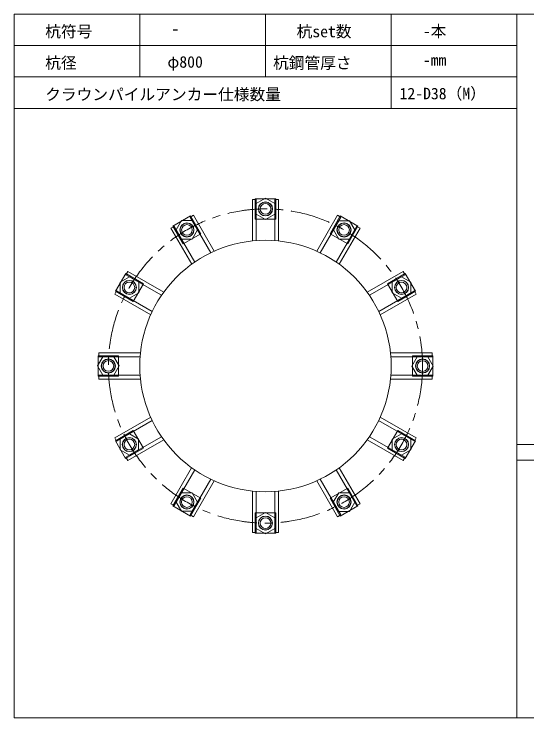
# Model space of a CAD drawing. Units: millimetres, scale not verified. Extents: x -10118 to 10118, y -9578 to 9578.
# Drawn here: x 3618 to 5250, y 2658 to 4898 of the extents above; entities that cross this region are included whole.
import ezdxf
from ezdxf.enums import TextEntityAlignment as Align

# ---------------------------------------------------------------- set-up
doc = ezdxf.new("R2010")
doc.units = ezdxf.units.MM
doc.header["$LTSCALE"] = 2
doc.linetypes.add('USER1', pattern=[101.6, 63.5, -12.7, 12.7, -12.7])
for name, color, linetype, lineweight in [('0-1_01_KUI', 5, 'Continuous', 18), ('0-4_09_SUNPO', 3, 'Continuous', 18), ('0-5_07_CENTER', 1, 'USER1', 18), ('0-6_02_KANAMONO', 6, 'Continuous', 18), ('0-7_10_WAKU', 4, 'Continuous', 18), ('0-9_03_ANCHOR', 2, 'Continuous', 18)]:
    doc.layers.add(name, color=color, linetype=linetype, lineweight=lineweight)
doc.styles.add('ＭＳ ゴシック', font='')
doc.styles.get('ＭＳ ゴシック').set_extended_font_data('MS Gothic')

msp = doc.modelspace()

# ---------------------------------------------------------------- linework, layer by layer
at = {"layer": '0-1_01_KUI', "color": 2}
for p, q in [((5217.673, 3527.673), (5617.673, 3527.673)), ((5217.673, 3477.673), (5617.673, 3477.673))]:
    msp.add_line(p, q, dxfattribs=at)
at = {"layer": '0-1_01_KUI'}
msp.add_circle((4417.673, 3777.673), 400, dxfattribs=at)
at = {"layer": '0-5_07_CENTER'}
msp.add_circle((4417.673, 3777.673), 500, dxfattribs=at)
at = {"layer": '0-6_02_KANAMONO'}
for p, q in [((4376.224, 4307.673), (4376.224, 4175.52)), ((4388.224, 4307.673), (4376.224, 4307.673)), ((4388.224, 4307.673), (4388.224, 4176.588)), ((4447.224, 4307.673), (4447.224, 4176.58)), ((4447.224, 4307.673), (4459.224, 4307.673)), ((4459.224, 4307.673), (4459.224, 4175.509)), ((4178.265, 4251.442), (4188.657, 4257.442)), ((4188.657, 4257.442), (4254.739, 4142.985)), ((4646.777, 4257.392), (4580.7, 4142.943)), ((4657.169, 4251.392), (4646.777, 4257.392)), ((4178.265, 4251.442), (4243.811, 4137.912)), ((4657.169, 4251.392), (4591.626, 4137.868)), ((4127.169, 4221.942), (4116.777, 4215.942)), ((4116.777, 4215.942), (4182.854, 4101.494)), ((4127.169, 4221.942), (4192.712, 4108.419)), ((4708.265, 4221.892), (4642.718, 4108.362)), ((4718.657, 4215.892), (4652.575, 4101.434)), ((4708.265, 4221.892), (4718.657, 4215.892)), ((3973.455, 4068.265), (3979.455, 4078.657)), ((3979.455, 4078.657), (4093.912, 4012.575)), ((4855.942, 4078.57), (4741.494, 4012.493)), ((4861.942, 4068.177), (4855.942, 4078.57)), ((3973.455, 4068.265), (4086.985, 4002.718)), ((4861.942, 4068.177), (4748.419, 4002.635)), ((3943.955, 4017.169), (3937.955, 4006.777)), ((3943.955, 4017.169), (4057.478, 3951.626)), ((4891.442, 4017.082), (4777.912, 3951.535)), ((4891.442, 4017.082), (4897.442, 4006.69)), ((3937.955, 4006.777), (4052.403, 3940.7)), ((4897.442, 4006.69), (4782.985, 3940.608)), ((3887.673, 3819.224), (4019.837, 3819.224)), ((3887.673, 3807.224), (3887.673, 3819.224)), ((4947.673, 3819.123), (4815.52, 3819.123)), ((4947.673, 3807.123), (4947.673, 3819.123)), ((3887.673, 3807.224), (4018.766, 3807.224)), ((4947.673, 3807.123), (4816.588, 3807.123)), ((3887.673, 3748.224), (4018.759, 3748.224)), ((3887.673, 3748.224), (3887.673, 3736.224)), ((4947.673, 3748.123), (4816.58, 3748.123)), ((4947.673, 3748.123), (4947.673, 3736.123)), ((3887.673, 3736.224), (4019.827, 3736.224)), ((4947.673, 3736.123), (4815.509, 3736.123)), ((3937.905, 3548.657), (4052.362, 3614.739)), ((4897.392, 3548.57), (4782.943, 3614.646)), ((3943.905, 3538.265), (4057.435, 3603.811)), ((4891.392, 3538.177), (4777.868, 3603.72)), ((3943.905, 3538.265), (3937.905, 3548.657)), ((3973.405, 3487.169), (4086.928, 3552.712)), ((3979.405, 3476.777), (4093.853, 3542.854)), ((4855.892, 3476.69), (4741.434, 3542.772)), ((4861.892, 3487.082), (4748.362, 3552.628)), ((4891.392, 3538.177), (4897.392, 3548.57)), ((3973.405, 3487.169), (3979.405, 3476.777)), ((4861.892, 3487.082), (4855.892, 3476.69)), ((4116.69, 3339.455), (4182.772, 3453.912)), ((4718.57, 3339.405), (4652.493, 3453.853)), ((4127.082, 3333.455), (4192.628, 3446.985)), ((4708.177, 3333.405), (4642.635, 3446.928)), ((4178.177, 3303.955), (4243.72, 3417.478)), ((4188.57, 3297.955), (4254.646, 3412.403)), ((4646.69, 3297.905), (4580.608, 3412.362)), ((4657.082, 3303.905), (4591.535, 3417.435)), ((4376.123, 3247.673), (4376.123, 3379.837)), ((4388.123, 3247.673), (4388.123, 3378.766)), ((4447.123, 3247.673), (4447.123, 3378.759)), ((4459.123, 3247.673), (4459.123, 3379.827)), ((4127.082, 3333.455), (4116.69, 3339.455)), ((4708.177, 3333.405), (4718.57, 3339.405)), ((4178.177, 3303.955), (4188.57, 3297.955)), ((4657.082, 3303.905), (4646.69, 3297.905)), ((4388.123, 3247.673), (4376.123, 3247.673)), ((4447.123, 3247.673), (4459.123, 3247.673))]:
    msp.add_line(p, q, dxfattribs=at)
for points in [[(4388.224, 4260.641), (4417.724, 4243.61), (4447.224, 4260.641), (4447.224, 4294.705), (4417.724, 4311.737), (4388.224, 4294.705)], [(4150.685, 4181.211), (4184.749, 4181.211), (4201.781, 4210.711), (4184.749, 4240.211), (4150.685, 4240.211), (4133.653, 4210.711)], [(4633.653, 4210.661), (4650.685, 4181.161), (4684.749, 4181.161), (4701.781, 4210.661), (4684.749, 4240.161), (4650.685, 4240.161)], [(3984.686, 3993.653), (4014.186, 4010.685), (4014.186, 4044.749), (3984.686, 4061.781), (3955.186, 4044.749), (3955.186, 4010.685)], [(4821.211, 4044.661), (4821.211, 4010.598), (4850.711, 3993.566), (4880.211, 4010.598), (4880.211, 4044.661), (4850.711, 4061.693)], [(3934.705, 3748.224), (3951.737, 3777.724), (3934.705, 3807.224), (3900.641, 3807.224), (3883.61, 3777.724), (3900.641, 3748.224)], [(4900.641, 3807.123), (4883.61, 3777.623), (4900.641, 3748.123), (4934.705, 3748.123), (4951.737, 3777.623), (4934.705, 3807.123)], [(4014.135, 3510.685), (4014.135, 3544.749), (3984.635, 3561.781), (3955.135, 3544.749), (3955.135, 3510.685), (3984.635, 3493.653)], [(4850.661, 3561.693), (4821.161, 3544.661), (4821.161, 3510.598), (4850.661, 3493.566), (4880.161, 3510.598), (4880.161, 3544.661)], [(4201.693, 3344.686), (4184.661, 3374.186), (4150.598, 3374.186), (4133.566, 3344.686), (4150.598, 3315.186), (4184.661, 3315.186)], [(4684.661, 3374.135), (4650.598, 3374.135), (4633.566, 3344.635), (4650.598, 3315.135), (4684.661, 3315.135), (4701.693, 3344.635)], [(4447.123, 3294.705), (4417.623, 3311.737), (4388.123, 3294.705), (4388.123, 3260.641), (4417.623, 3243.61), (4447.123, 3260.641)]]:
    msp.add_lwpolyline(points, close=True, dxfattribs=at)
for centre, radius in [((4417.724, 4277.673), 22.5), ((4417.673, 4277.673), 21.75), ((4167.717, 4210.711), 22.5), ((4167.673, 4210.686), 21.75), ((4667.717, 4210.661), 22.5), ((4667.673, 4210.686), 21.75), ((3984.686, 4027.717), 22.5), ((3984.661, 4027.673), 21.75), ((4850.711, 4027.63), 22.5), ((4850.686, 4027.673), 21.75), ((3917.673, 3777.724), 22.5), ((3917.673, 3777.673), 21.75), ((4917.673, 3777.623), 22.5), ((4917.673, 3777.673), 21.75), ((3984.635, 3527.717), 22.5), ((3984.661, 3527.673), 21.75), ((4850.661, 3527.63), 22.5), ((4850.686, 3527.673), 21.75), ((4167.63, 3344.686), 22.5), ((4167.673, 3344.661), 21.75), ((4667.63, 3344.635), 22.5), ((4667.673, 3344.661), 21.75), ((4417.623, 3277.673), 22.5), ((4417.673, 3277.673), 21.75)]:
    msp.add_circle(centre, radius, dxfattribs=at)
at = {"layer": '0-7_10_WAKU'}
for p, q in [((3617.673, 4897.673), (3617.673, 2657.673)), ((6817.673, 4897.673), (3617.673, 4897.673)), ((4017.673, 4797.673), (4017.673, 4897.673)), ((4417.673, 4797.673), (4417.673, 4897.673)), ((4817.673, 4797.673), (4817.673, 4897.673)), ((5217.673, 4897.673), (5217.673, 2657.673)), ((5217.673, 4797.673), (3617.673, 4797.673)), ((4017.673, 4697.673), (4017.673, 4797.673)), ((4417.673, 4697.673), (4417.673, 4797.673)), ((4817.673, 4697.673), (4817.673, 4797.673)), ((5217.673, 4697.673), (3617.673, 4697.673)), ((4817.673, 4597.673), (4817.673, 4697.673)), ((5217.673, 4597.673), (3617.673, 4597.673)), ((6817.673, 2657.673), (3617.673, 2657.673))]:
    msp.add_line(p, q, dxfattribs=at)
at = {"layer": '0-9_03_ANCHOR', "color": 4}
for points in [[(4450.224, 4310.173), (4450.224, 4245.173), (4385.224, 4245.173), (4385.224, 4310.173)], [(4179.613, 4255.107), (4212.113, 4198.815), (4155.821, 4166.315), (4123.321, 4222.607)], [(4712.113, 4222.557), (4679.613, 4166.265), (4623.321, 4198.765), (4655.821, 4255.057)], [(3972.79, 4072.113), (4029.082, 4039.613), (3996.582, 3983.321), (3940.29, 4015.821)], [(4895.107, 4015.734), (4838.815, 3983.234), (4806.315, 4039.525), (4862.607, 4072.025)], [(3885.173, 3810.224), (3950.173, 3810.224), (3950.173, 3745.224), (3885.173, 3745.224)], [(4950.173, 3745.123), (4885.173, 3745.123), (4885.173, 3810.123), (4950.173, 3810.123)], [(3940.24, 3539.613), (3996.531, 3572.113), (4029.031, 3515.821), (3972.74, 3483.321)], [(4862.557, 3483.234), (4806.265, 3515.734), (4838.765, 3572.025), (4895.057, 3539.525)], [(4123.234, 3332.79), (4155.734, 3389.082), (4212.025, 3356.582), (4179.525, 3300.29)], [(4655.734, 3300.24), (4623.234, 3356.531), (4679.525, 3389.031), (4712.025, 3332.74)], [(4385.123, 3245.173), (4385.123, 3310.173), (4450.123, 3310.173), (4450.123, 3245.173)]]:
    msp.add_lwpolyline(points, close=True, dxfattribs=at)
for centre in [(4417.724, 4277.673), (4167.717, 4210.711), (4667.717, 4210.661), (3984.686, 4027.717), (4850.711, 4027.63), (3917.673, 3777.724), (4917.673, 3777.623), (3984.635, 3527.717), (4850.661, 3527.63), (4167.63, 3344.686), (4667.63, 3344.635), (4417.623, 3277.673)]:
    msp.add_circle(centre, 17, dxfattribs=at)

# ---------------------------------------------------------------- texts
at = {"layer": '0-4_09_SUNPO', "color": 7, "style": 'ＭＳ ゴシック'}
for s, p in [('杭符号', (3716.706, 4812.938)), ('杭set数', (4516.706, 4812.938)), ('-本', (4918.41, 4813.79)), ('-', (4118.41, 4822.028)), ('杭径', (3716.706, 4712.938)), ('φ800', (4105.626, 4716.063)), ('杭鋼管厚さ', (4441.799, 4712.938)), ('-mm', (4918.41, 4722.028)), ('クラウンパイルアンカー仕様数量', (3716.706, 4612.653)), ('12-D38（M）', (4844.46, 4615.494))]:
    msp.add_text(s, height=36.66, dxfattribs=at).set_placement(p, align=Align.BOTTOM_LEFT)

doc.saveas('drawing.dxf')
